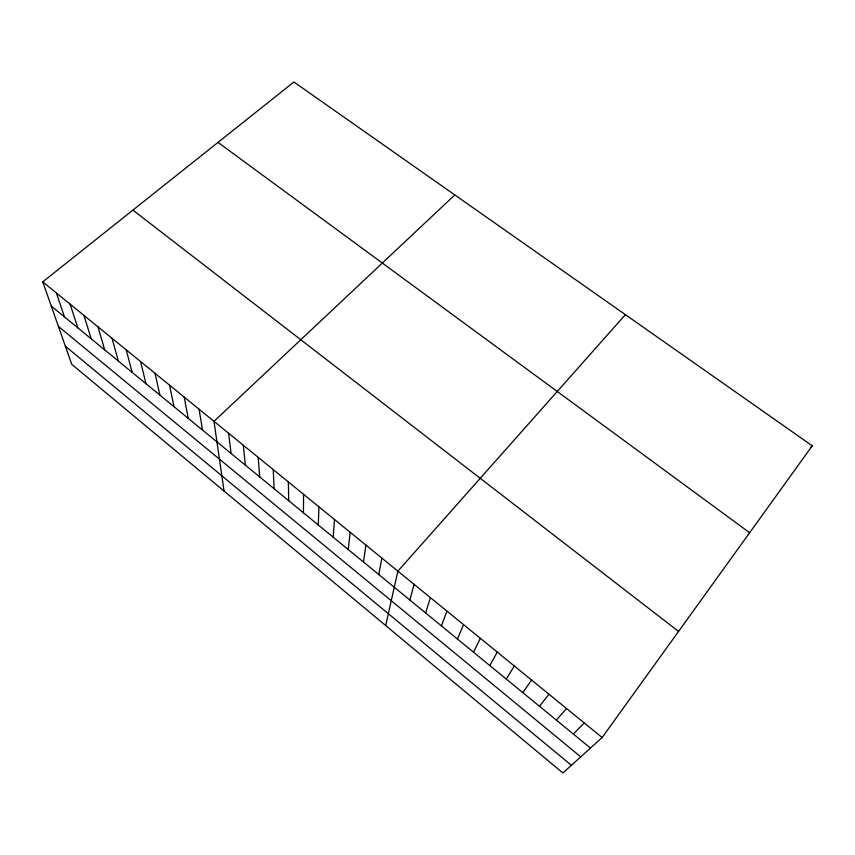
<?xml version="1.0" encoding="UTF-8"?>
<svg xmlns="http://www.w3.org/2000/svg" width="855" height="855" viewBox="0 0 855 855"><rect width="100%" height="100%" fill="white"/><g stroke="black" fill="none" stroke-linecap="round" stroke-linejoin="round"><path stroke-width="1.28" d="M303.429 512.786L303.589 494.34M318.263 524.938L318.968 506.865M333.215 537.197L334.476 519.498M348.284 549.551L350.123 532.248M363.482 562.013L365.908 545.095M378.818 574.581L381.822 558.069M385.691 625.55L397.885 571.151L625.39 314.651M409.866 600.028L414.087 584.339M425.587 612.917L430.428 597.656M441.437 625.913L446.909 611.079M457.425 639.027L463.538 624.631M473.552 652.247L480.328 638.3M489.83 665.575L497.257 652.098M506.235 679.03L514.347 666.013M522.79 692.593L531.586 680.056M602.134 737.523L812.25 445.797L293.896 82.005L42.75 281.861L71.735 364.316L562.9 772.995L602.134 737.523L42.75 281.861M539.484 706.283L548.974 694.228M556.327 720.092L566.534 708.528M810.54 447.689L812.25 445.797M573.32 734.018L584.254 722.956M454.796 194.929L213.985 421.355L224.053 491.059M218.004 142.4L749.643 532.729M132.92 210.106L678.549 631.428M51.257 306.069L590.463 748.072M58.407 326.418L580.748 756.857M65.354 346.19L571.397 765.311M56.377 292.966L64.467 316.895M70.121 304.156L77.784 327.807M83.972 315.442L91.196 338.804M97.94 326.824L104.727 349.898M112.026 338.291L118.364 361.077M126.23 349.866L132.108 372.342M140.551 361.526L145.959 383.703M154.99 373.293L159.928 395.149M169.547 385.156L174.014 406.691M184.242 397.115L188.207 418.33M199.055 409.182L202.517 430.065M228.606 433.261L231.074 453.471M243.354 445.273L245.31 465.141M258.221 457.382L259.664 476.908M273.215 469.598L274.134 488.771M288.338 481.91L288.723 500.731"/></g></svg>
